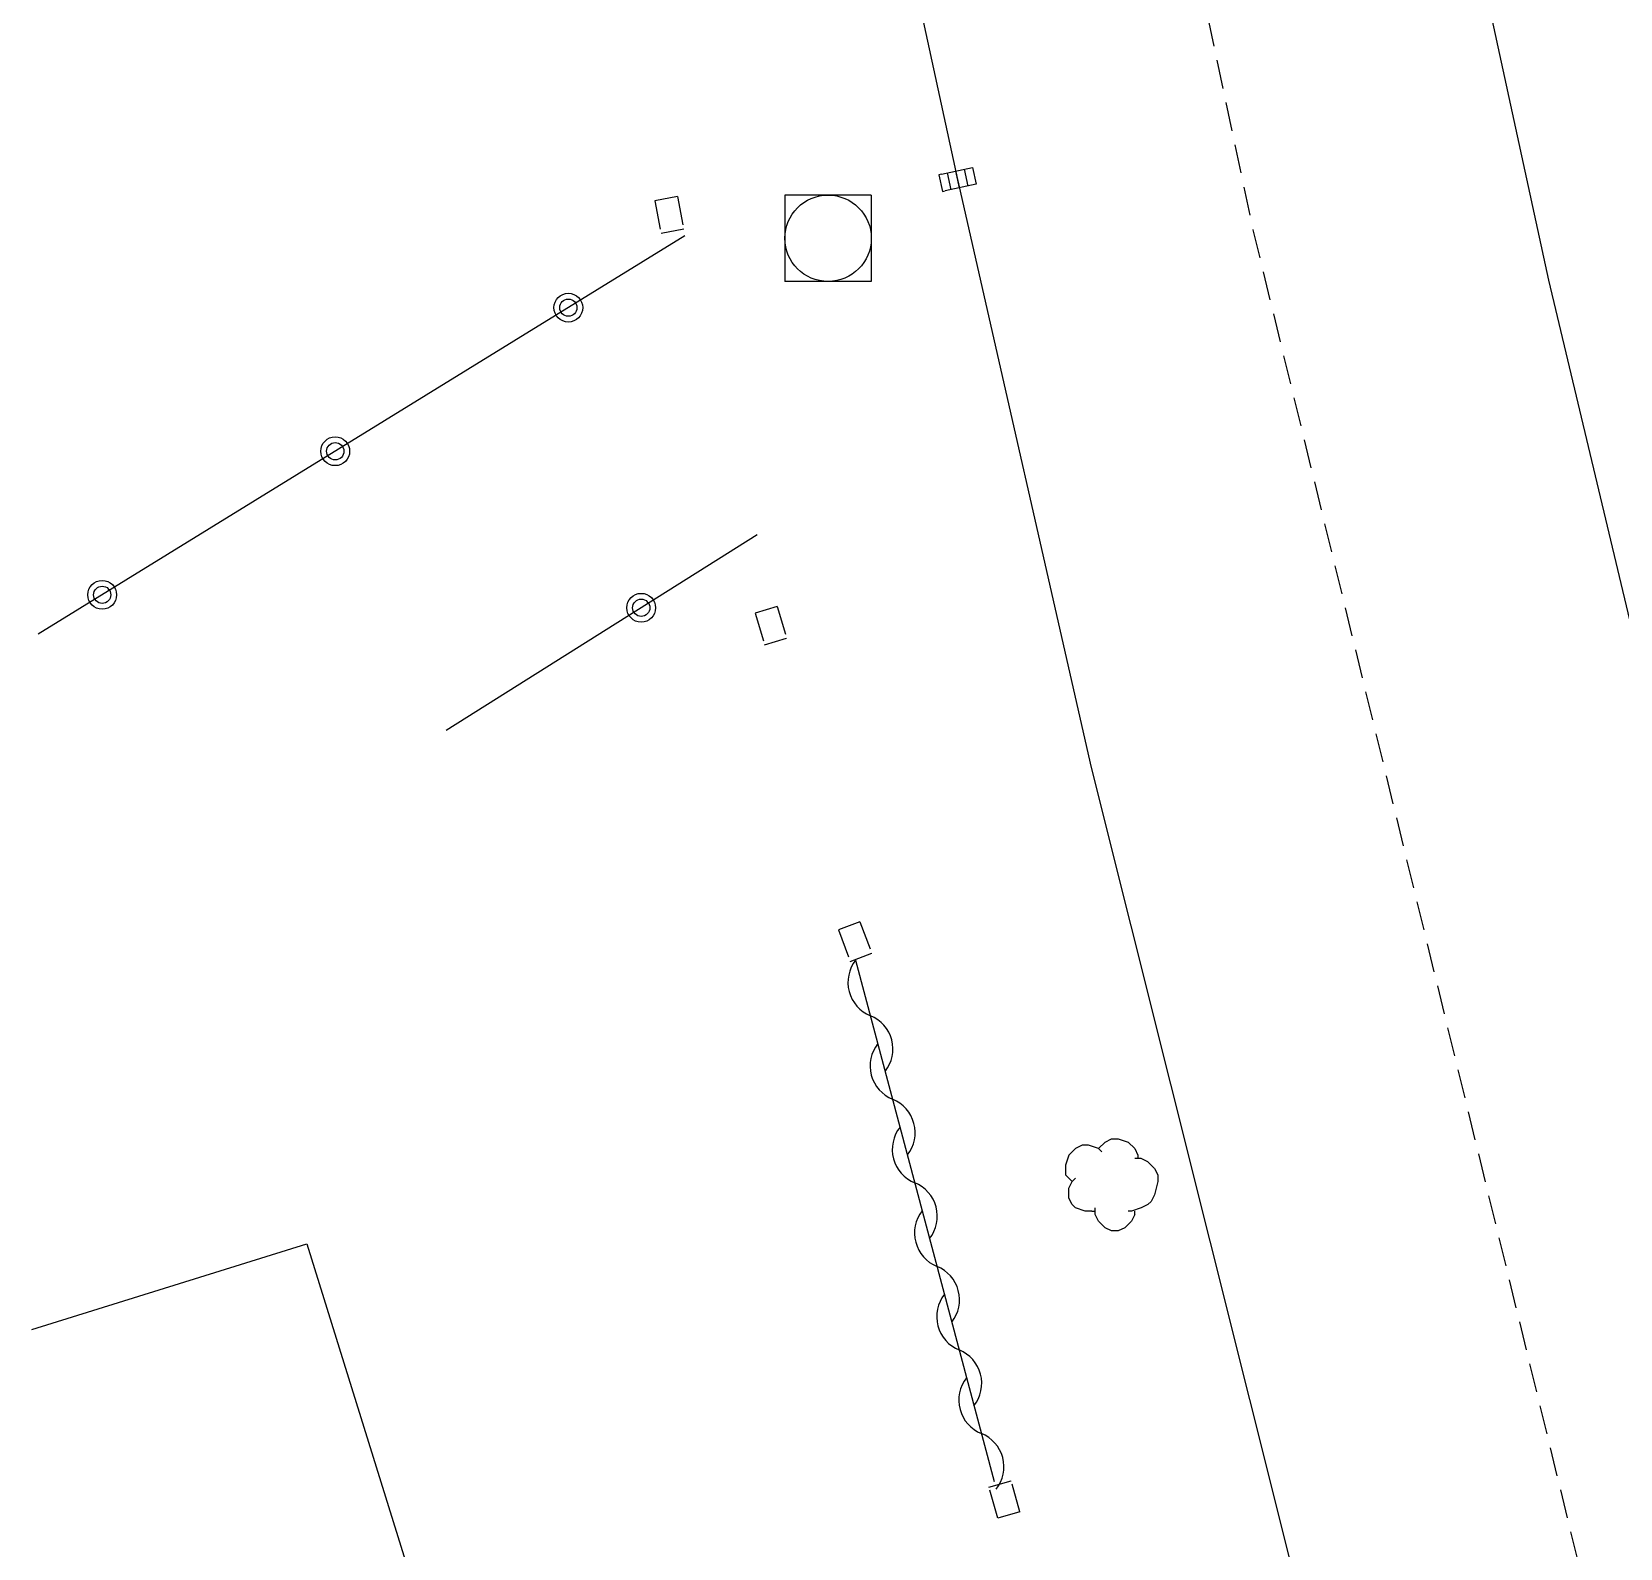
# Model space of a CAD drawing. Header units: millimetres. Extents: x 133016 to 134000, y 142000 to 143000.
# Drawn here: x 133176.44 to 133204.01, y 142516.95 to 142543.26 of the extents above; entities that cross this region are included whole.
import ezdxf

# ---------------------------------------------------------------- set-up
doc = ezdxf.new("R2010")
doc.units = ezdxf.units.MM
doc.linetypes.add('DASHED', pattern=[0.75, 0.5, -0.25])
doc.layers.get('0').update_dxf_attribs({"linetype": 'CONTINUOUS'})
for name, color, linetype in [('W0001', 6, 'DASHED'), ('W0008', 7, 'CONTINUOUS'), ('W0100', 7, 'CONTINUOUS'), ('W0112', 1, 'DASHED'), ('W0300', 7, 'CONTINUOUS'), ('W0310', 3, 'CONTINUOUS'), ('W0322', 7, 'CONTINUOUS'), ('W0400', 7, 'CONTINUOUS'), ('W0420', 7, 'CONTINUOUS')]:
    doc.layers.add(name, color=color, linetype=linetype)

# ---------------------------------------------------------------- blocks, each defined once
blk = doc.blocks.new('T420')
for p, q in [((0.75, 0.75), (-0.75, 0.75)), ((-0.75, 0.75), (-0.75, -0.75)), ((0.75, 0.75), (0.75, -0.75)), ((0.75, -0.75), (-0.75, -0.75))]:
    blk.add_line(p, q)
blk.add_ellipse((0, 0), major_axis=(-0.53, 0.53), ratio=1, start_param=3.926991, end_param=10.210176)
blk = doc.blocks.new('T400')
for p, q in [((-0.15, 0.3), (0.15, 0.3)), ((-0.15, -0.25), (-0.15, 0.3)), ((0.15, 0.3), (0.15, -0.25)), ((-0.15, 0.15), (0.15, 0.15)), ((-0.15, 0), (0.15, 0)), ((-0.15, -0.15), (0.15, -0.15)), ((-0.15, -0.25), (-0.15, -0.3)), ((0.15, -0.3), (0.15, -0.25)), ((-0.15, -0.3), (0.15, -0.3))]:
    blk.add_line(p, q)
blk = doc.blocks.new('T300')
for p, q in [((-0.686, 0.629), (-0.8, 0.514)), ((-0.571, 0.686), (-0.686, 0.629)), ((-0.457, 0.686), (-0.571, 0.686)), ((-0.286, 0.629), (-0.457, 0.686)), ((-0.286, 0.629), (-0.171, 0.743)), ((-0.229, 0.571), (-0.286, 0.629)), ((-0.171, 0.743), (-0.057, 0.8)), ((-0.057, 0.8), (0.057, 0.8)), ((0.057, 0.8), (0.229, 0.743)), ((0.229, 0.743), (0.343, 0.629)), ((0.343, 0.629), (0.4, 0.514)), ((-0.8, 0.514), (-0.857, 0.343)), ((-0.857, 0.343), (-0.857, 0.171)), ((0.457, 0.457), (0.343, 0.457)), ((0.4, 0.514), (0.4, 0.457)), ((0.571, 0.4), (0.457, 0.457)), ((0.571, 0.4), (0.686, 0.286)), ((0.686, 0.286), (0.743, 0.171)), ((-0.857, 0.171), (-0.743, 0.057)), ((-0.8, -0.057), (-0.743, 0.057)), ((-0.743, 0.057), (-0.686, 0.114)), ((0.743, 0.057), (0.686, -0.171)), ((0.743, 0.171), (0.743, 0.057)), ((-0.8, -0.171), (-0.8, -0.057)), ((-0.8, -0.229), (-0.8, -0.171)), ((-0.743, -0.343), (-0.8, -0.229)), ((0.686, -0.171), (0.629, -0.286)), ((-0.686, -0.4), (-0.743, -0.343)), ((-0.514, -0.457), (-0.686, -0.4)), ((-0.4, -0.457), (-0.514, -0.457)), ((-0.4, -0.457), (-0.343, -0.457)), ((-0.343, -0.457), (-0.343, -0.4)), ((-0.343, -0.514), (-0.343, -0.457)), ((-0.286, -0.629), (-0.343, -0.514)), ((0.286, -0.457), (0.229, -0.457)), ((0.457, -0.4), (0.286, -0.457)), ((0.343, -0.514), (0.286, -0.629)), ((0.343, -0.514), (0.343, -0.457)), ((0.571, -0.343), (0.457, -0.4)), ((0.629, -0.286), (0.571, -0.343)), ((-0.171, -0.743), (-0.286, -0.629)), ((-0.057, -0.8), (-0.171, -0.743)), ((0.057, -0.8), (-0.057, -0.8)), ((0.171, -0.743), (0.057, -0.8)), ((0.229, -0.686), (0.171, -0.743)), ((0.286, -0.629), (0.229, -0.686))]:
    blk.add_line(p, q)
blk = doc.blocks.new('t322o')
at = {"color": 0, "linetype": 'Continuous'}
for radius in [0.25, 0.15]:
    blk.add_circle((0, 0), radius, dxfattribs=at)
blk = doc.blocks.new('t310o')
at = {"color": 0, "linetype": 'Continuous'}
for centre, start, end in [((-0.5, 0.375), 216.8699, 323.1304), ((0.5, -0.375), 36.8699, 143.1303)]:
    blk.add_arc(centre, 0.625, start, end, dxfattribs=at)

msp = doc.modelspace()

# ---------------------------------------------------------------- linework, layer by layer
at = {"layer": 'W0001'}
msp.add_lwpolyline([(133192.478, 142564.04), (133197.633, 142539.824), (133204.03, 142513.62), (133209.247, 142494.618), (133217.152, 142468.006), (133219.796, 142458.674), (133224.893, 142443.348)], dxfattribs=at)
at = {"layer": 'W0008'}
for points in [[(133197.02, 142565.082), (133199.755, 142552.809), (133202.761, 142538.949), (133206.206, 142524.521), (133206.563, 142523.045), (133208.883, 142514.037), (133212.622, 142500.382), (133214.906, 142492.583), (133217.72, 142482.926), (133221.618, 142470.381), (133224.726, 142460.445), (133224.789, 142460.226), (133224.32, 142460.06), (133229.513, 142444.681)], [(133187.532, 142563.307), (133188.656, 142558.729), (133190.943, 142547.901), (133192.505, 142540.698), (133194.825, 142530.497), (133198.261, 142516.784), (133200.093, 142509.623), (133203.391, 142497.629), (133206.069, 142487.879), (133207.293, 142483.711), (133209.855, 142474.957), (133211.097, 142470.797), (133214.277, 142460.462), (133216.268, 142454.116), (133220.273, 142442.015)]]:
    msp.add_lwpolyline(points, dxfattribs=at)
at = {"layer": 'W0100'}
msp.add_lwpolyline([(133176.442, 142520.746), (133181.217, 142522.229), (133183.141, 142516.038)], dxfattribs=at)
at = {"layer": 'W0112'}
for points in [[(133187.647, 142540.403), (133187.254, 142540.326), (133187.363, 142539.765), (133187.756, 142539.842), (133187.756, 142539.842), (133187.756, 142539.842), (133187.756, 142539.842), (133187.756, 142539.842), (133187.756, 142539.842), (133187.756, 142539.842), (133187.756, 142539.842), (133187.756, 142539.842), (133187.756, 142539.842), (133187.756, 142539.842), (133187.756, 142539.842), (133187.756, 142539.842), (133187.756, 142539.842), (133187.756, 142539.842), (133187.756, 142539.842), (133187.756, 142539.842), (133187.756, 142539.842), (133187.756, 142539.842), (133187.756, 142539.842), (133187.756, 142539.842), (133187.756, 142539.842), (133187.756, 142539.842), (133187.756, 142539.842), (133187.756, 142539.842), (133187.756, 142539.842), (133187.756, 142539.842), (133187.756, 142539.842), (133187.756, 142539.842), (133187.756, 142539.842), (133187.756, 142539.842), (133187.756, 142539.842), (133187.756, 142539.842), (133187.756, 142539.842), (133187.756, 142539.842), (133187.756, 142539.842), (133187.756, 142539.842), (133187.756, 142539.842), (133187.756, 142539.842), (133187.756, 142539.842), (133187.756, 142539.842), (133187.756, 142539.842), (133187.756, 142539.842), (133187.756, 142539.842), (133187.756, 142539.842), (133187.756, 142539.842), (133187.756, 142539.842), (133187.756, 142539.842), (133187.756, 142539.842), (133187.756, 142539.842), (133187.756, 142539.842), (133187.756, 142539.842), (133187.756, 142539.842), (133187.756, 142539.842), (133187.756, 142539.842), (133187.756, 142539.842), (133187.756, 142539.842), (133187.756, 142539.842), (133187.756, 142539.842), (133187.756, 142539.842), (133187.756, 142539.842), (133187.756, 142539.842), (133187.756, 142539.842), (133187.756, 142539.842), (133187.756, 142539.842), (133187.756, 142539.842), (133187.756, 142539.842), (133187.756, 142539.842), (133187.756, 142539.842), (133187.756, 142539.842), (133187.756, 142539.842), (133187.756, 142539.842), (133187.756, 142539.842), (133187.756, 142539.842), (133187.756, 142539.842), (133187.756, 142539.842), (133187.756, 142539.842), (133187.756, 142539.842), (133187.756, 142539.842), (133187.756, 142539.842), (133187.756, 142539.842), (133187.756, 142539.842), (133187.756, 142539.842), (133187.756, 142539.842), (133187.756, 142539.842), (133187.756, 142539.842), (133187.756, 142539.842), (133187.756, 142539.842), (133187.756, 142539.842), (133187.756, 142539.842), (133187.756, 142539.842), (133187.756, 142539.842), (133187.756, 142539.842), (133187.756, 142539.842), (133187.756, 142539.842), (133187.756, 142539.842), (133187.756, 142539.842), (133187.756, 142539.842), (133187.756, 142539.842), (133187.756, 142539.842), (133187.756, 142539.842), (133187.756, 142539.842), (133187.756, 142539.842), (133187.756, 142539.842), (133187.756, 142539.842), (133187.756, 142539.842), (133187.756, 142539.842), (133187.756, 142539.842), (133187.756, 142539.842), (133187.756, 142539.842), (133187.756, 142539.842), (133187.756, 142539.842), (133187.756, 142539.842), (133187.756, 142539.842), (133187.756, 142539.842), (133187.756, 142539.842), (133187.756, 142539.842)], [(133187.647, 142540.403), (133187.756, 142539.842), (133187.756, 142539.842), (133187.756, 142539.842), (133187.756, 142539.842), (133187.756, 142539.842), (133187.756, 142539.842), (133187.756, 142539.842), (133187.756, 142539.842), (133187.756, 142539.842), (133187.756, 142539.842), (133187.756, 142539.842), (133187.756, 142539.842), (133187.756, 142539.842), (133187.756, 142539.842), (133187.756, 142539.842), (133187.756, 142539.842), (133187.756, 142539.842), (133187.756, 142539.842), (133187.756, 142539.842), (133187.756, 142539.842), (133187.756, 142539.842), (133187.756, 142539.842), (133187.756, 142539.842), (133187.756, 142539.842), (133187.756, 142539.842), (133187.756, 142539.842), (133187.756, 142539.842), (133187.756, 142539.842), (133187.756, 142539.842), (133187.756, 142539.842), (133187.756, 142539.842), (133187.756, 142539.842), (133187.756, 142539.842), (133187.756, 142539.842), (133187.756, 142539.842), (133187.756, 142539.842), (133187.756, 142539.842), (133187.756, 142539.842), (133187.756, 142539.842), (133187.756, 142539.842), (133187.756, 142539.842), (133187.756, 142539.842), (133187.756, 142539.842), (133187.756, 142539.842), (133187.756, 142539.842), (133187.756, 142539.842), (133187.756, 142539.842), (133187.756, 142539.842), (133187.756, 142539.842), (133187.756, 142539.842), (133187.756, 142539.842), (133187.756, 142539.842), (133187.756, 142539.842), (133187.756, 142539.842), (133187.756, 142539.842), (133187.756, 142539.842), (133187.756, 142539.842), (133187.756, 142539.842), (133187.756, 142539.842), (133187.756, 142539.842), (133187.756, 142539.842), (133187.756, 142539.842), (133187.756, 142539.842), (133187.756, 142539.842), (133187.756, 142539.842), (133187.756, 142539.842), (133187.756, 142539.842), (133187.756, 142539.842), (133187.756, 142539.842), (133187.756, 142539.842), (133187.756, 142539.842), (133187.756, 142539.842), (133187.756, 142539.842), (133187.756, 142539.842), (133187.756, 142539.842), (133187.756, 142539.842), (133187.756, 142539.842), (133187.756, 142539.842), (133187.756, 142539.842), (133187.756, 142539.842), (133187.756, 142539.842), (133187.756, 142539.842), (133187.756, 142539.842), (133187.756, 142539.842), (133187.756, 142539.842), (133187.756, 142539.842), (133187.756, 142539.842), (133187.756, 142539.842), (133187.756, 142539.842), (133187.756, 142539.842), (133187.756, 142539.842), (133187.756, 142539.842), (133187.756, 142539.842), (133187.756, 142539.842), (133187.756, 142539.842), (133187.756, 142539.842), (133187.756, 142539.842), (133187.756, 142539.842), (133187.756, 142539.842), (133187.756, 142539.842), (133187.756, 142539.842), (133187.756, 142539.842), (133187.756, 142539.842), (133187.756, 142539.842), (133187.756, 142539.842), (133187.756, 142539.842), (133187.756, 142539.842), (133187.756, 142539.842), (133187.756, 142539.842), (133187.756, 142539.842), (133187.756, 142539.842), (133187.756, 142539.842), (133187.756, 142539.842), (133187.756, 142539.842), (133187.756, 142539.842), (133187.756, 142539.842), (133187.756, 142539.842), (133187.756, 142539.842), (133187.756, 142539.842)], [(133189.377, 142533.287), (133188.994, 142533.171), (133189.157, 142532.627), (133189.541, 142532.742), (133189.541, 142532.742), (133189.541, 142532.742), (133189.541, 142532.742), (133189.541, 142532.742), (133189.541, 142532.742), (133189.541, 142532.742), (133189.541, 142532.742), (133189.541, 142532.742), (133189.541, 142532.742), (133189.541, 142532.742), (133189.541, 142532.742), (133189.541, 142532.742), (133189.541, 142532.742), (133189.541, 142532.742), (133189.541, 142532.742), (133189.541, 142532.742), (133189.541, 142532.742), (133189.541, 142532.742), (133189.541, 142532.742), (133189.541, 142532.742), (133189.541, 142532.742), (133189.541, 142532.742), (133189.541, 142532.742), (133189.541, 142532.742), (133189.541, 142532.742), (133189.541, 142532.742), (133189.541, 142532.742), (133189.541, 142532.742), (133189.541, 142532.742), (133189.541, 142532.742), (133189.541, 142532.742), (133189.541, 142532.742), (133189.541, 142532.742), (133189.541, 142532.742), (133189.541, 142532.742), (133189.541, 142532.742), (133189.541, 142532.742), (133189.541, 142532.742), (133189.541, 142532.742), (133189.541, 142532.742), (133189.541, 142532.742), (133189.541, 142532.742), (133189.541, 142532.742), (133189.541, 142532.742), (133189.541, 142532.742), (133189.541, 142532.742), (133189.541, 142532.742), (133189.541, 142532.742), (133189.541, 142532.742), (133189.541, 142532.742), (133189.541, 142532.742), (133189.541, 142532.742), (133189.541, 142532.742), (133189.541, 142532.742), (133189.541, 142532.742), (133189.541, 142532.742), (133189.541, 142532.742), (133189.541, 142532.742), (133189.541, 142532.742), (133189.541, 142532.742), (133189.541, 142532.742), (133189.541, 142532.742), (133189.541, 142532.742), (133189.541, 142532.742), (133189.541, 142532.742), (133189.541, 142532.742), (133189.541, 142532.742), (133189.541, 142532.742), (133189.541, 142532.742), (133189.541, 142532.742), (133189.541, 142532.742), (133189.541, 142532.742), (133189.541, 142532.742), (133189.541, 142532.742), (133189.541, 142532.742), (133189.541, 142532.742), (133189.541, 142532.742), (133189.541, 142532.742), (133189.541, 142532.742), (133189.541, 142532.742), (133189.541, 142532.742), (133189.541, 142532.742), (133189.541, 142532.742), (133189.541, 142532.742), (133189.541, 142532.742), (133189.541, 142532.742), (133189.541, 142532.742), (133189.541, 142532.742), (133189.541, 142532.742), (133189.541, 142532.742), (133189.541, 142532.742), (133189.541, 142532.742), (133189.541, 142532.742), (133189.541, 142532.742), (133189.541, 142532.742), (133189.541, 142532.742), (133189.541, 142532.742), (133189.541, 142532.742), (133189.541, 142532.742), (133189.541, 142532.742), (133189.541, 142532.742), (133189.541, 142532.742), (133189.541, 142532.742), (133189.541, 142532.742), (133189.541, 142532.742), (133189.541, 142532.742), (133189.541, 142532.742), (133189.541, 142532.742), (133189.541, 142532.742), (133189.541, 142532.742), (133189.541, 142532.742), (133189.541, 142532.742), (133189.541, 142532.742), (133189.541, 142532.742), (133189.541, 142532.742), (133189.541, 142532.742)], [(133189.377, 142533.287), (133189.541, 142532.742), (133189.541, 142532.742), (133189.541, 142532.742), (133189.541, 142532.742), (133189.541, 142532.742), (133189.541, 142532.742), (133189.541, 142532.742), (133189.541, 142532.742), (133189.541, 142532.742), (133189.541, 142532.742), (133189.541, 142532.742), (133189.541, 142532.742), (133189.541, 142532.742), (133189.541, 142532.742), (133189.541, 142532.742), (133189.541, 142532.742), (133189.541, 142532.742), (133189.541, 142532.742), (133189.541, 142532.742), (133189.541, 142532.742), (133189.541, 142532.742), (133189.541, 142532.742), (133189.541, 142532.742), (133189.541, 142532.742), (133189.541, 142532.742), (133189.541, 142532.742), (133189.541, 142532.742), (133189.541, 142532.742), (133189.541, 142532.742), (133189.541, 142532.742), (133189.541, 142532.742), (133189.541, 142532.742), (133189.541, 142532.742), (133189.541, 142532.742), (133189.541, 142532.742), (133189.541, 142532.742), (133189.541, 142532.742), (133189.541, 142532.742), (133189.541, 142532.742), (133189.541, 142532.742), (133189.541, 142532.742), (133189.541, 142532.742), (133189.541, 142532.742), (133189.541, 142532.742), (133189.541, 142532.742), (133189.541, 142532.742), (133189.541, 142532.742), (133189.541, 142532.742), (133189.541, 142532.742), (133189.541, 142532.742), (133189.541, 142532.742), (133189.541, 142532.742), (133189.541, 142532.742), (133189.541, 142532.742), (133189.541, 142532.742), (133189.541, 142532.742), (133189.541, 142532.742), (133189.541, 142532.742), (133189.541, 142532.742), (133189.541, 142532.742), (133189.541, 142532.742), (133189.541, 142532.742), (133189.541, 142532.742), (133189.541, 142532.742), (133189.541, 142532.742), (133189.541, 142532.742), (133189.541, 142532.742), (133189.541, 142532.742), (133189.541, 142532.742), (133189.541, 142532.742), (133189.541, 142532.742), (133189.541, 142532.742), (133189.541, 142532.742), (133189.541, 142532.742), (133189.541, 142532.742), (133189.541, 142532.742), (133189.541, 142532.742), (133189.541, 142532.742), (133189.541, 142532.742), (133189.541, 142532.742), (133189.541, 142532.742), (133189.541, 142532.742), (133189.541, 142532.742), (133189.541, 142532.742), (133189.541, 142532.742), (133189.541, 142532.742), (133189.541, 142532.742), (133189.541, 142532.742), (133189.541, 142532.742), (133189.541, 142532.742), (133189.541, 142532.742), (133189.541, 142532.742), (133189.541, 142532.742), (133189.541, 142532.742), (133189.541, 142532.742), (133189.541, 142532.742), (133189.541, 142532.742), (133189.541, 142532.742), (133189.541, 142532.742), (133189.541, 142532.742), (133189.541, 142532.742), (133189.541, 142532.742), (133189.541, 142532.742), (133189.541, 142532.742), (133189.541, 142532.742), (133189.541, 142532.742), (133189.541, 142532.742), (133189.541, 142532.742), (133189.541, 142532.742), (133189.541, 142532.742), (133189.541, 142532.742), (133189.541, 142532.742), (133189.541, 142532.742), (133189.541, 142532.742), (133189.541, 142532.742), (133189.541, 142532.742), (133189.541, 142532.742), (133189.541, 142532.742), (133189.541, 142532.742)], [(133190.814, 142527.817), (133190.439, 142527.677), (133190.643, 142527.132), (133191.018, 142527.273), (133191.018, 142527.273), (133191.018, 142527.273), (133191.018, 142527.273), (133191.018, 142527.273), (133191.018, 142527.273), (133191.018, 142527.273), (133191.018, 142527.273), (133191.018, 142527.273), (133191.018, 142527.273), (133191.018, 142527.273), (133191.018, 142527.273), (133191.018, 142527.273), (133191.018, 142527.273), (133191.018, 142527.273), (133191.018, 142527.273), (133191.018, 142527.273), (133191.018, 142527.273), (133191.018, 142527.273), (133191.018, 142527.273), (133191.018, 142527.273), (133191.018, 142527.273), (133191.018, 142527.273), (133191.018, 142527.273), (133191.018, 142527.273), (133191.018, 142527.273), (133191.018, 142527.273), (133191.018, 142527.273), (133191.018, 142527.273), (133191.018, 142527.273), (133191.018, 142527.273), (133191.018, 142527.273), (133191.018, 142527.273), (133191.018, 142527.273), (133191.018, 142527.273), (133191.018, 142527.273), (133191.018, 142527.273), (133191.018, 142527.273), (133191.018, 142527.273), (133191.018, 142527.273), (133191.018, 142527.273), (133191.018, 142527.273), (133191.018, 142527.273), (133191.018, 142527.273), (133191.018, 142527.273), (133191.018, 142527.273), (133191.018, 142527.273), (133191.018, 142527.273), (133191.018, 142527.273), (133191.018, 142527.273), (133191.018, 142527.273), (133191.018, 142527.273), (133191.018, 142527.273), (133191.018, 142527.273), (133191.018, 142527.273), (133191.018, 142527.273), (133191.018, 142527.273), (133191.018, 142527.273), (133191.018, 142527.273), (133191.018, 142527.273), (133191.018, 142527.273), (133191.018, 142527.273), (133191.018, 142527.273), (133191.018, 142527.273), (133191.018, 142527.273), (133191.018, 142527.273), (133191.018, 142527.273), (133191.018, 142527.273), (133191.018, 142527.273), (133191.018, 142527.273), (133191.018, 142527.273), (133191.018, 142527.273), (133191.018, 142527.273), (133191.018, 142527.273), (133191.018, 142527.273), (133191.018, 142527.273), (133191.018, 142527.273), (133191.018, 142527.273), (133191.018, 142527.273), (133191.018, 142527.273), (133191.018, 142527.273), (133191.018, 142527.273), (133191.018, 142527.273), (133191.018, 142527.273), (133191.018, 142527.273), (133191.018, 142527.273), (133191.018, 142527.273), (133191.018, 142527.273), (133191.018, 142527.273), (133191.018, 142527.273), (133191.018, 142527.273), (133191.018, 142527.273), (133191.018, 142527.273), (133191.018, 142527.273), (133191.018, 142527.273), (133191.018, 142527.273), (133191.018, 142527.273), (133191.018, 142527.273), (133191.018, 142527.273), (133191.018, 142527.273), (133191.018, 142527.273), (133191.018, 142527.273), (133191.018, 142527.273), (133191.018, 142527.273), (133191.018, 142527.273), (133191.018, 142527.273), (133191.018, 142527.273), (133191.018, 142527.273), (133191.018, 142527.273), (133191.018, 142527.273), (133191.018, 142527.273), (133191.018, 142527.273), (133191.018, 142527.273), (133191.018, 142527.273), (133191.018, 142527.273), (133191.018, 142527.273), (133191.018, 142527.273)], [(133190.814, 142527.817), (133191.018, 142527.273), (133191.018, 142527.273), (133191.018, 142527.273), (133191.018, 142527.273), (133191.018, 142527.273), (133191.018, 142527.273), (133191.018, 142527.273), (133191.018, 142527.273), (133191.018, 142527.273), (133191.018, 142527.273), (133191.018, 142527.273), (133191.018, 142527.273), (133191.018, 142527.273), (133191.018, 142527.273), (133191.018, 142527.273), (133191.018, 142527.273), (133191.018, 142527.273), (133191.018, 142527.273), (133191.018, 142527.273), (133191.018, 142527.273), (133191.018, 142527.273), (133191.018, 142527.273), (133191.018, 142527.273), (133191.018, 142527.273), (133191.018, 142527.273), (133191.018, 142527.273), (133191.018, 142527.273), (133191.018, 142527.273), (133191.018, 142527.273), (133191.018, 142527.273), (133191.018, 142527.273), (133191.018, 142527.273), (133191.018, 142527.273), (133191.018, 142527.273), (133191.018, 142527.273), (133191.018, 142527.273), (133191.018, 142527.273), (133191.018, 142527.273), (133191.018, 142527.273), (133191.018, 142527.273), (133191.018, 142527.273), (133191.018, 142527.273), (133191.018, 142527.273), (133191.018, 142527.273), (133191.018, 142527.273), (133191.018, 142527.273), (133191.018, 142527.273), (133191.018, 142527.273), (133191.018, 142527.273), (133191.018, 142527.273), (133191.018, 142527.273), (133191.018, 142527.273), (133191.018, 142527.273), (133191.018, 142527.273), (133191.018, 142527.273), (133191.018, 142527.273), (133191.018, 142527.273), (133191.018, 142527.273), (133191.018, 142527.273), (133191.018, 142527.273), (133191.018, 142527.273), (133191.018, 142527.273), (133191.018, 142527.273), (133191.018, 142527.273), (133191.018, 142527.273), (133191.018, 142527.273), (133191.018, 142527.273), (133191.018, 142527.273), (133191.018, 142527.273), (133191.018, 142527.273), (133191.018, 142527.273), (133191.018, 142527.273), (133191.018, 142527.273), (133191.018, 142527.273), (133191.018, 142527.273), (133191.018, 142527.273), (133191.018, 142527.273), (133191.018, 142527.273), (133191.018, 142527.273), (133191.018, 142527.273), (133191.018, 142527.273), (133191.018, 142527.273), (133191.018, 142527.273), (133191.018, 142527.273), (133191.018, 142527.273), (133191.018, 142527.273), (133191.018, 142527.273), (133191.018, 142527.273), (133191.018, 142527.273), (133191.018, 142527.273), (133191.018, 142527.273), (133191.018, 142527.273), (133191.018, 142527.273), (133191.018, 142527.273), (133191.018, 142527.273), (133191.018, 142527.273), (133191.018, 142527.273), (133191.018, 142527.273), (133191.018, 142527.273), (133191.018, 142527.273), (133191.018, 142527.273), (133191.018, 142527.273), (133191.018, 142527.273), (133191.018, 142527.273), (133191.018, 142527.273), (133191.018, 142527.273), (133191.018, 142527.273), (133191.018, 142527.273), (133191.018, 142527.273), (133191.018, 142527.273), (133191.018, 142527.273), (133191.018, 142527.273), (133191.018, 142527.273), (133191.018, 142527.273), (133191.018, 142527.273), (133191.018, 142527.273), (133191.018, 142527.273), (133191.018, 142527.273), (133191.018, 142527.273)], [(133193.59, 142517.584), (133193.205, 142517.475), (133193.053, 142518.009), (133193.438, 142518.118), (133193.438, 142518.118), (133193.438, 142518.118), (133193.438, 142518.118), (133193.438, 142518.118), (133193.438, 142518.118), (133193.438, 142518.118), (133193.438, 142518.118), (133193.438, 142518.118), (133193.438, 142518.118), (133193.438, 142518.118), (133193.438, 142518.118), (133193.438, 142518.118), (133193.438, 142518.118), (133193.438, 142518.118), (133193.438, 142518.118), (133193.438, 142518.118), (133193.438, 142518.118), (133193.438, 142518.118), (133193.438, 142518.118), (133193.438, 142518.118), (133193.438, 142518.118), (133193.438, 142518.118), (133193.438, 142518.118), (133193.438, 142518.118), (133193.438, 142518.118), (133193.438, 142518.118), (133193.438, 142518.118), (133193.438, 142518.118), (133193.438, 142518.118), (133193.438, 142518.118), (133193.438, 142518.118), (133193.438, 142518.118), (133193.438, 142518.118), (133193.438, 142518.118), (133193.438, 142518.118), (133193.438, 142518.118), (133193.438, 142518.118), (133193.438, 142518.118), (133193.438, 142518.118), (133193.438, 142518.118), (133193.438, 142518.118), (133193.438, 142518.118), (133193.438, 142518.118), (133193.438, 142518.118), (133193.438, 142518.118), (133193.438, 142518.118), (133193.438, 142518.118), (133193.438, 142518.118), (133193.438, 142518.118), (133193.438, 142518.118), (133193.438, 142518.118), (133193.438, 142518.118), (133193.438, 142518.118), (133193.438, 142518.118), (133193.438, 142518.118), (133193.438, 142518.118), (133193.438, 142518.118), (133193.438, 142518.118), (133193.438, 142518.118), (133193.438, 142518.118), (133193.438, 142518.118), (133193.438, 142518.118), (133193.438, 142518.118), (133193.438, 142518.118), (133193.438, 142518.118), (133193.438, 142518.118), (133193.438, 142518.118), (133193.438, 142518.118), (133193.438, 142518.118), (133193.438, 142518.118), (133193.438, 142518.118), (133193.438, 142518.118), (133193.438, 142518.118), (133193.438, 142518.118), (133193.438, 142518.118), (133193.438, 142518.118), (133193.438, 142518.118), (133193.438, 142518.118), (133193.438, 142518.118), (133193.438, 142518.118), (133193.438, 142518.118), (133193.438, 142518.118), (133193.438, 142518.118), (133193.438, 142518.118), (133193.438, 142518.118), (133193.438, 142518.118), (133193.438, 142518.118), (133193.438, 142518.118), (133193.438, 142518.118), (133193.438, 142518.118), (133193.438, 142518.118), (133193.438, 142518.118), (133193.438, 142518.118), (133193.438, 142518.118), (133193.438, 142518.118), (133193.438, 142518.118), (133193.438, 142518.118), (133193.438, 142518.118), (133193.438, 142518.118), (133193.438, 142518.118), (133193.438, 142518.118), (133193.438, 142518.118), (133193.438, 142518.118), (133193.438, 142518.118), (133193.438, 142518.118), (133193.438, 142518.118), (133193.438, 142518.118), (133193.438, 142518.118), (133193.438, 142518.118), (133193.438, 142518.118), (133193.438, 142518.118), (133193.438, 142518.118), (133193.438, 142518.118), (133193.438, 142518.118), (133193.438, 142518.118), (133193.438, 142518.118)], [(133193.59, 142517.584), (133193.438, 142518.118), (133193.438, 142518.118), (133193.438, 142518.118), (133193.438, 142518.118), (133193.438, 142518.118), (133193.438, 142518.118), (133193.438, 142518.118), (133193.438, 142518.118), (133193.438, 142518.118), (133193.438, 142518.118), (133193.438, 142518.118), (133193.438, 142518.118), (133193.438, 142518.118), (133193.438, 142518.118), (133193.438, 142518.118), (133193.438, 142518.118), (133193.438, 142518.118), (133193.438, 142518.118), (133193.438, 142518.118), (133193.438, 142518.118), (133193.438, 142518.118), (133193.438, 142518.118), (133193.438, 142518.118), (133193.438, 142518.118), (133193.438, 142518.118), (133193.438, 142518.118), (133193.438, 142518.118), (133193.438, 142518.118), (133193.438, 142518.118), (133193.438, 142518.118), (133193.438, 142518.118), (133193.438, 142518.118), (133193.438, 142518.118), (133193.438, 142518.118), (133193.438, 142518.118), (133193.438, 142518.118), (133193.438, 142518.118), (133193.438, 142518.118), (133193.438, 142518.118), (133193.438, 142518.118), (133193.438, 142518.118), (133193.438, 142518.118), (133193.438, 142518.118), (133193.438, 142518.118), (133193.438, 142518.118), (133193.438, 142518.118), (133193.438, 142518.118), (133193.438, 142518.118), (133193.438, 142518.118), (133193.438, 142518.118), (133193.438, 142518.118), (133193.438, 142518.118), (133193.438, 142518.118), (133193.438, 142518.118), (133193.438, 142518.118), (133193.438, 142518.118), (133193.438, 142518.118), (133193.438, 142518.118), (133193.438, 142518.118), (133193.438, 142518.118), (133193.438, 142518.118), (133193.438, 142518.118), (133193.438, 142518.118), (133193.438, 142518.118), (133193.438, 142518.118), (133193.438, 142518.118), (133193.438, 142518.118), (133193.438, 142518.118), (133193.438, 142518.118), (133193.438, 142518.118), (133193.438, 142518.118), (133193.438, 142518.118), (133193.438, 142518.118), (133193.438, 142518.118), (133193.438, 142518.118), (133193.438, 142518.118), (133193.438, 142518.118), (133193.438, 142518.118), (133193.438, 142518.118), (133193.438, 142518.118), (133193.438, 142518.118), (133193.438, 142518.118), (133193.438, 142518.118), (133193.438, 142518.118), (133193.438, 142518.118), (133193.438, 142518.118), (133193.438, 142518.118), (133193.438, 142518.118), (133193.438, 142518.118), (133193.438, 142518.118), (133193.438, 142518.118), (133193.438, 142518.118), (133193.438, 142518.118), (133193.438, 142518.118), (133193.438, 142518.118), (133193.438, 142518.118), (133193.438, 142518.118), (133193.438, 142518.118), (133193.438, 142518.118), (133193.438, 142518.118), (133193.438, 142518.118), (133193.438, 142518.118), (133193.438, 142518.118), (133193.438, 142518.118), (133193.438, 142518.118), (133193.438, 142518.118), (133193.438, 142518.118), (133193.438, 142518.118), (133193.438, 142518.118), (133193.438, 142518.118), (133193.438, 142518.118), (133193.438, 142518.118), (133193.438, 142518.118), (133193.438, 142518.118), (133193.438, 142518.118), (133193.438, 142518.118), (133193.438, 142518.118), (133193.438, 142518.118), (133193.438, 142518.118)]]:
    msp.add_lwpolyline(points, dxfattribs=at)
at = {"layer": 'W0310'}
for points in [[(133190.739, 142527.156), (133193.141, 142518.111), (133193.141, 142518.111), (133193.141, 142518.111), (133193.141, 142518.111), (133193.141, 142518.111), (133193.141, 142518.111), (133193.141, 142518.111), (133193.141, 142518.111), (133193.141, 142518.111), (133193.141, 142518.111), (133193.141, 142518.111), (133193.141, 142518.111), (133193.141, 142518.111), (133193.141, 142518.111), (133193.141, 142518.111), (133193.141, 142518.111), (133193.141, 142518.111), (133193.141, 142518.111), (133193.141, 142518.111), (133193.141, 142518.111), (133193.141, 142518.111), (133193.141, 142518.111), (133193.141, 142518.111), (133193.141, 142518.111), (133193.141, 142518.111), (133193.141, 142518.111), (133193.141, 142518.111), (133193.141, 142518.111), (133193.141, 142518.111), (133193.141, 142518.111), (133193.141, 142518.111), (133193.141, 142518.111), (133193.141, 142518.111), (133193.141, 142518.111), (133193.141, 142518.111), (133193.141, 142518.111), (133193.141, 142518.111), (133193.141, 142518.111), (133193.141, 142518.111), (133193.141, 142518.111), (133193.141, 142518.111), (133193.141, 142518.111), (133193.141, 142518.111), (133193.141, 142518.111), (133193.141, 142518.111), (133193.141, 142518.111), (133193.141, 142518.111), (133193.141, 142518.111), (133193.141, 142518.111), (133193.141, 142518.111), (133193.141, 142518.111), (133193.141, 142518.111), (133193.141, 142518.111), (133193.141, 142518.111), (133193.141, 142518.111), (133193.141, 142518.111), (133193.141, 142518.111), (133193.141, 142518.111), (133193.141, 142518.111), (133193.141, 142518.111), (133193.141, 142518.111), (133193.141, 142518.111), (133193.141, 142518.111), (133193.141, 142518.111), (133193.141, 142518.111), (133193.141, 142518.111), (133193.141, 142518.111), (133193.141, 142518.111), (133193.141, 142518.111), (133193.141, 142518.111), (133193.141, 142518.111), (133193.141, 142518.111), (133193.141, 142518.111), (133193.141, 142518.111), (133193.141, 142518.111), (133193.141, 142518.111), (133193.141, 142518.111), (133193.141, 142518.111), (133193.141, 142518.111), (133193.141, 142518.111), (133193.141, 142518.111), (133193.141, 142518.111), (133193.141, 142518.111), (133193.141, 142518.111), (133193.141, 142518.111), (133193.141, 142518.111), (133193.141, 142518.111), (133193.141, 142518.111), (133193.141, 142518.111), (133193.141, 142518.111), (133193.141, 142518.111), (133193.141, 142518.111), (133193.141, 142518.111), (133193.141, 142518.111), (133193.141, 142518.111), (133193.141, 142518.111), (133193.141, 142518.111), (133193.141, 142518.111), (133193.141, 142518.111), (133193.141, 142518.111)], [(133193.141, 142518.111), (133193.141, 142518.111), (133193.141, 142518.111), (133193.141, 142518.111), (133193.141, 142518.111), (133193.141, 142518.111), (133193.141, 142518.111), (133193.141, 142518.111), (133193.141, 142518.111), (133193.141, 142518.111), (133193.141, 142518.111), (133193.141, 142518.111), (133193.141, 142518.111), (133193.141, 142518.111), (133193.141, 142518.111), (133193.141, 142518.111), (133193.141, 142518.111), (133193.141, 142518.111), (133193.141, 142518.111), (133193.141, 142518.111)]]:
    msp.add_lwpolyline(points, dxfattribs=at)
at = {"layer": 'W0322'}
for points in [[(133187.775, 142539.72), (133176.553, 142532.808), (133176.553, 142532.808), (133176.553, 142532.808), (133176.553, 142532.808), (133176.553, 142532.808), (133176.553, 142532.808), (133176.553, 142532.808), (133176.553, 142532.808), (133176.553, 142532.808), (133176.553, 142532.808), (133176.553, 142532.808), (133176.553, 142532.808), (133176.553, 142532.808), (133176.553, 142532.808), (133176.553, 142532.808), (133176.553, 142532.808), (133176.553, 142532.808), (133176.553, 142532.808), (133176.553, 142532.808), (133176.553, 142532.808), (133176.553, 142532.808), (133176.553, 142532.808), (133176.553, 142532.808), (133176.553, 142532.808), (133176.553, 142532.808), (133176.553, 142532.808), (133176.553, 142532.808), (133176.553, 142532.808), (133176.553, 142532.808), (133176.553, 142532.808), (133176.553, 142532.808), (133176.553, 142532.808), (133176.553, 142532.808), (133176.553, 142532.808), (133176.553, 142532.808), (133176.553, 142532.808), (133176.553, 142532.808), (133176.553, 142532.808), (133176.553, 142532.808), (133176.553, 142532.808), (133176.553, 142532.808), (133176.553, 142532.808), (133176.553, 142532.808), (133176.553, 142532.808), (133176.553, 142532.808), (133176.553, 142532.808), (133176.553, 142532.808), (133176.553, 142532.808), (133176.553, 142532.808), (133176.553, 142532.808), (133176.553, 142532.808), (133176.553, 142532.808), (133176.553, 142532.808), (133176.553, 142532.808), (133176.553, 142532.808), (133176.553, 142532.808), (133176.553, 142532.808), (133176.553, 142532.808), (133176.553, 142532.808), (133176.553, 142532.808), (133176.553, 142532.808), (133176.553, 142532.808), (133176.553, 142532.808), (133176.553, 142532.808), (133176.553, 142532.808), (133176.553, 142532.808), (133176.553, 142532.808), (133176.553, 142532.808), (133176.553, 142532.808), (133176.553, 142532.808), (133176.553, 142532.808), (133176.553, 142532.808), (133176.553, 142532.808), (133176.553, 142532.808), (133176.553, 142532.808), (133176.553, 142532.808), (133176.553, 142532.808), (133176.553, 142532.808), (133176.553, 142532.808), (133176.553, 142532.808), (133176.553, 142532.808), (133176.553, 142532.808), (133176.553, 142532.808), (133176.553, 142532.808), (133176.553, 142532.808), (133176.553, 142532.808), (133176.553, 142532.808), (133176.553, 142532.808), (133176.553, 142532.808), (133176.553, 142532.808), (133176.553, 142532.808), (133176.553, 142532.808), (133176.553, 142532.808), (133176.553, 142532.808), (133176.553, 142532.808), (133176.553, 142532.808), (133176.553, 142532.808), (133176.553, 142532.808), (133176.553, 142532.808), (133176.553, 142532.808)], [(133189.029, 142534.531), (133183.632, 142531.139), (133183.632, 142531.139), (133183.632, 142531.139), (133183.632, 142531.139), (133183.632, 142531.139), (133183.632, 142531.139), (133183.632, 142531.139), (133183.632, 142531.139), (133183.632, 142531.139), (133183.632, 142531.139), (133183.632, 142531.139), (133183.632, 142531.139), (133183.632, 142531.139), (133183.632, 142531.139), (133183.632, 142531.139), (133183.632, 142531.139), (133183.632, 142531.139), (133183.632, 142531.139), (133183.632, 142531.139), (133183.632, 142531.139), (133183.632, 142531.139), (133183.632, 142531.139), (133183.632, 142531.139), (133183.632, 142531.139), (133183.632, 142531.139), (133183.632, 142531.139), (133183.632, 142531.139), (133183.632, 142531.139), (133183.632, 142531.139), (133183.632, 142531.139), (133183.632, 142531.139), (133183.632, 142531.139), (133183.632, 142531.139), (133183.632, 142531.139), (133183.632, 142531.139), (133183.632, 142531.139), (133183.632, 142531.139), (133183.632, 142531.139), (133183.632, 142531.139), (133183.632, 142531.139), (133183.632, 142531.139), (133183.632, 142531.139), (133183.632, 142531.139), (133183.632, 142531.139), (133183.632, 142531.139), (133183.632, 142531.139), (133183.632, 142531.139), (133183.632, 142531.139), (133183.632, 142531.139), (133183.632, 142531.139), (133183.632, 142531.139), (133183.632, 142531.139), (133183.632, 142531.139), (133183.632, 142531.139), (133183.632, 142531.139), (133183.632, 142531.139), (133183.632, 142531.139), (133183.632, 142531.139), (133183.632, 142531.139), (133183.632, 142531.139), (133183.632, 142531.139), (133183.632, 142531.139), (133183.632, 142531.139), (133183.632, 142531.139), (133183.632, 142531.139), (133183.632, 142531.139), (133183.632, 142531.139), (133183.632, 142531.139), (133183.632, 142531.139), (133183.632, 142531.139), (133183.632, 142531.139), (133183.632, 142531.139), (133183.632, 142531.139), (133183.632, 142531.139), (133183.632, 142531.139), (133183.632, 142531.139), (133183.632, 142531.139), (133183.632, 142531.139), (133183.632, 142531.139), (133183.632, 142531.139), (133183.632, 142531.139), (133183.632, 142531.139), (133183.632, 142531.139), (133183.632, 142531.139), (133183.632, 142531.139), (133183.632, 142531.139), (133183.632, 142531.139), (133183.632, 142531.139), (133183.632, 142531.139), (133183.632, 142531.139), (133183.632, 142531.139), (133183.632, 142531.139), (133183.632, 142531.139), (133183.632, 142531.139), (133183.632, 142531.139), (133183.632, 142531.139), (133183.632, 142531.139), (133183.632, 142531.139), (133183.632, 142531.139), (133183.632, 142531.139)], [(133176.553, 142532.808), (133176.553, 142532.808), (133176.553, 142532.808), (133176.553, 142532.808), (133176.553, 142532.808), (133176.553, 142532.808), (133176.553, 142532.808), (133176.553, 142532.808), (133176.553, 142532.808), (133176.553, 142532.808), (133176.553, 142532.808), (133176.553, 142532.808), (133176.553, 142532.808), (133176.553, 142532.808), (133176.553, 142532.808), (133176.553, 142532.808), (133176.553, 142532.808), (133176.553, 142532.808), (133176.553, 142532.808), (133176.553, 142532.808)], [(133183.632, 142531.139), (133183.632, 142531.139), (133183.632, 142531.139), (133183.632, 142531.139), (133183.632, 142531.139), (133183.632, 142531.139), (133183.632, 142531.139), (133183.632, 142531.139), (133183.632, 142531.139), (133183.632, 142531.139), (133183.632, 142531.139), (133183.632, 142531.139), (133183.632, 142531.139), (133183.632, 142531.139), (133183.632, 142531.139), (133183.632, 142531.139), (133183.632, 142531.139), (133183.632, 142531.139), (133183.632, 142531.139), (133183.632, 142531.139)]]:
    msp.add_lwpolyline(points, dxfattribs=at)

# ---------------------------------------------------------------- block references
at = {"layer": 'W0300'}
msp.add_blockref('T300', (133195.239, 142523.255), dxfattribs=at)
at = {"layer": 'W0310', "rotation": 284.8721927939747}
for p in [(133190.996, 142526.189), (133191.381, 142524.74), (133191.766, 142523.29), (133192.151, 142521.84), (133192.536, 142520.39), (133192.921, 142518.941)]:
    msp.add_blockref('t310o', p, dxfattribs=at)
at = {"layer": 'W0322'}
for p, rotation in [((133185.753, 142538.474), 211.6303996729825), ((133181.708, 142535.983), 211.6303996729825), ((133177.664, 142533.492), 211.6303996729825), ((133187.018, 142533.267), 212.1491650023662)]:
    msp.add_blockref('t322o', p, dxfattribs=dict(at, rotation=rotation))
at = {"layer": 'W0400', "rotation": 282.2361743393197}
msp.add_blockref('T400', (133192.505, 142540.698), dxfattribs=at)
at = {"layer": 'W0420'}
msp.add_blockref('T420', (133190.261, 142539.678), dxfattribs=at)

doc.saveas('drawing.dxf')
